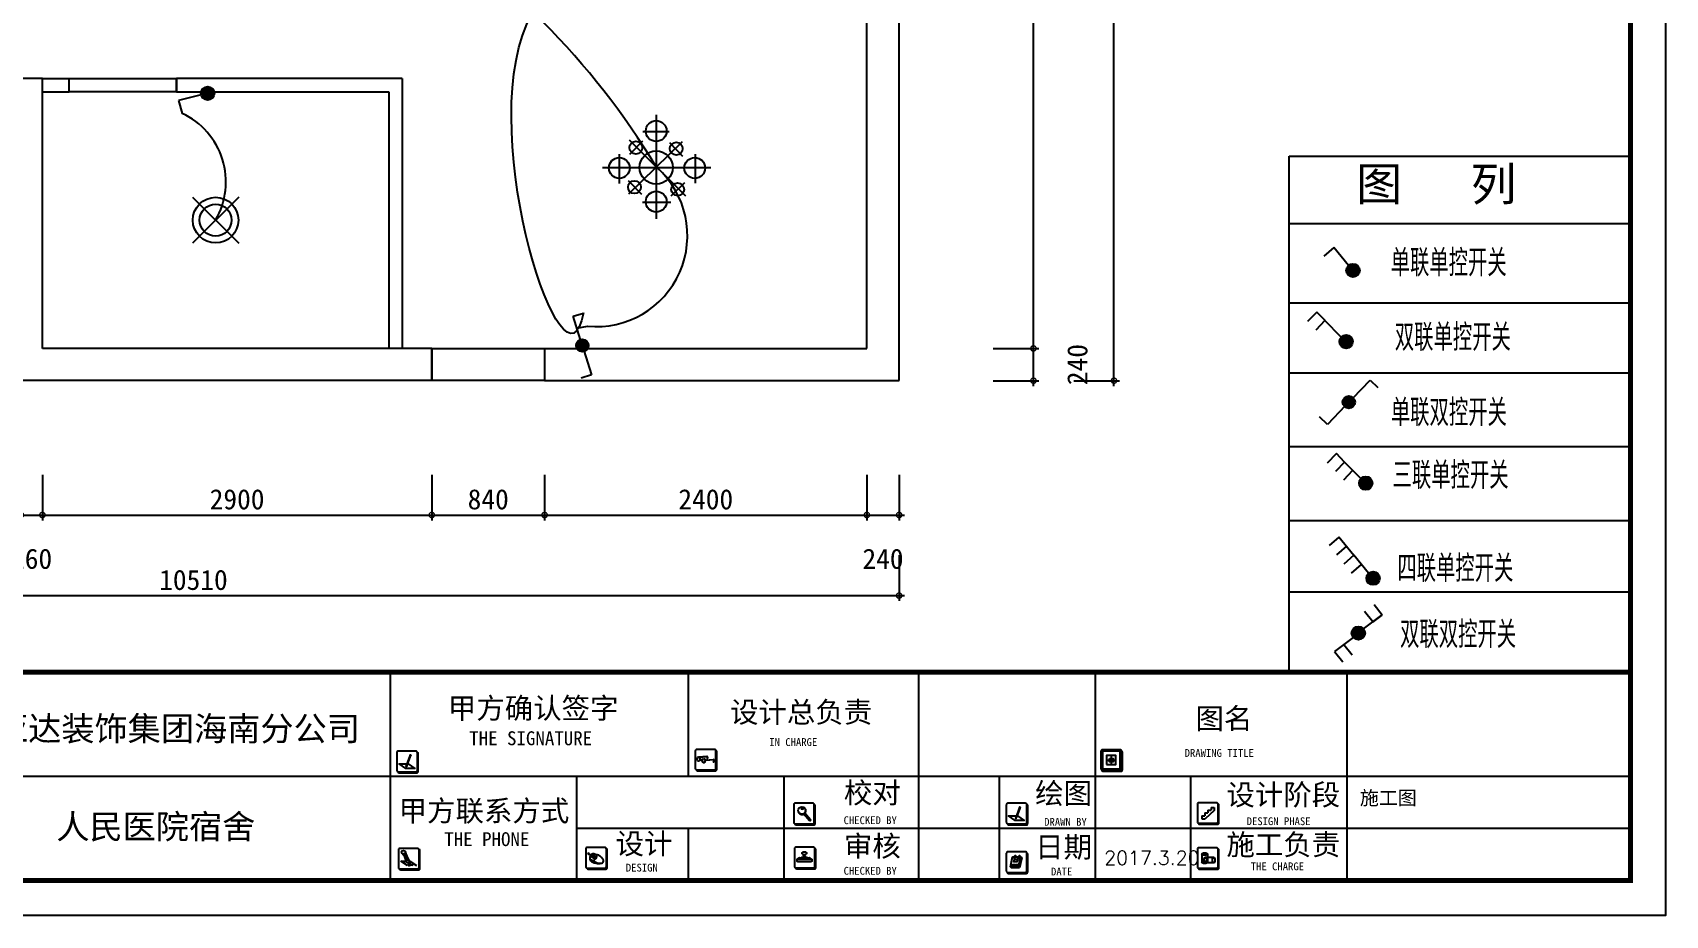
# Model space of a CAD drawing. Header units: millimetres. Extents: x 333665 to 510740, y -473522 to -395501.
# Drawn here: x 454046 to 466204, y -410869 to -404298 of the extents above; entities that cross this region are included whole.
import ezdxf

# ---------------------------------------------------------------- set-up
doc = ezdxf.new("R2010")
doc.units = ezdxf.units.MM
doc.header["$PDMODE"] = 35
doc.header["$PDSIZE"] = 20
for name, color, linetype in [('0-01图框模板说明', 2, 'Continuous'), ('0-02图框细线', 136, 'Continuous'), ('250', 250, 'Continuous'), ('FLOOR', 8, 'Continuous'), ('中', 33, 'Continuous'), ('天花', 2, 'Continuous'), ('家具内线', 8, 'Continuous'), ('家具外线', 50, 'Continuous'), ('细线', 250, 'Continuous')]:
    doc.layers.add(name, color=color, linetype=linetype)
doc.styles.get("Standard").update_dxf_attribs({"font": 'txt', "bigfont": 'gbcbig.shx'})
doc.styles.add('标注文字', font='simhei.ttf')
doc.styles.add('黑体', font='simhei.ttf')
doc.dimstyles.new('最新标注', dxfattribs={"dimtxt": 150, "dimasz": 80, "dimexe": 40, "dimexo": 40, "dimgap": 40, "dimtad": 1, "dimdec": 0, "dimtxsty": '标注文字', "dimblk": 'DOTSMALL', "dimcen": 2.5, "dimdle": 40, "dimclrd": 46, "dimclre": 46, "dimclrt": 40, "dimadec": 0, "dimazin": 0, "dimtfac": 1, "dimtdec": 0, "dimtmove": 2, "dimatfit": 3, "dimldrblk": 'DOT', "dimfxl": 300, "dimfxlon": 1, "dimarcsym": 0})

# ---------------------------------------------------------------- blocks, each defined once
blk = doc.blocks.new('_DotSmall')
at = {"layer": 'FLOOR', "color": 0, "const_width": 0.5}
blk.add_lwpolyline([(-0.0625, 0, 1), (0.0625, 0, 1)], format="xyb", close=True, dxfattribs=at)
blk = doc.blocks.new('*D299')
at = {"layer": 'Defpoints', "color": 0, "lineweight": -3, "ltscale": 400}
for p in [(456961, -397089), (456961, -398089), (449988, -406889)]:
    blk.add_point(p, dxfattribs=at)
at = {"layer": '细线', "color": 46, "lineweight": -2, "ltscale": 400}
for p, q in [((449988, -397389), (449988, -397049)), ((456961, -397389), (456961, -397049)), ((449948, -397089), (457001, -397089))]:
    blk.add_line(p, q, dxfattribs=at)
at = {"layer": '细线', "color": 46, "lineweight": -2, "ltscale": 400, "xscale": 80, "yscale": 80, "zscale": 80, "rotation": 180}
blk.add_blockref('_DotSmall', (449988, -397089), dxfattribs=at)
at = {"layer": '细线', "color": 46, "lineweight": -2, "ltscale": 400, "xscale": 80, "yscale": 80, "zscale": 80}
blk.add_blockref('_DotSmall', (456961, -397089), dxfattribs=at)
at = {"layer": '细线', "color": 40, "lineweight": -3, "ltscale": 400, "insert": (453474, -396974), "char_height": 150, "attachment_point": 5, "style": '标注文字'}
blk.add_mtext('6973', dxfattribs=at)
blk = doc.blocks.new('_Dot')
at = {"color": 0, "linetype": 'ByBlock', "lineweight": -2}
blk.add_line((-0.5, 0), (-1, 0), dxfattribs=at)
at = {"color": 0, "linetype": 'ByBlock', "const_width": 0.5}
blk.add_lwpolyline([(-0.25, 0, 1), (0.25, 0, 1)], format="xyb", close=True, dxfattribs=at)
blk = doc.blocks.new('*D300')
at = {"layer": 'Defpoints', "color": 0, "lineweight": -3, "ltscale": 400}
for p in [(448988, -398089), (456961, -398089), (449988, -406889)]:
    blk.add_point(p, dxfattribs=at)
at = {"layer": '细线', "color": 46, "lineweight": -2, "ltscale": 400}
for p, q in [((448988, -406929), (448988, -398049)), ((449288, -398089), (448948, -398089)), ((449288, -406889), (448948, -406889))]:
    blk.add_line(p, q, dxfattribs=at)
at = {"layer": '细线', "color": 46, "lineweight": -2, "ltscale": 400, "xscale": 80, "yscale": 80, "zscale": 80}
for p, rotation in [((448988, -398089), 90), ((448988, -406889), 270)]:
    blk.add_blockref('_DotSmall', p, dxfattribs=dict(at, rotation=rotation))
at = {"layer": '细线', "color": 40, "lineweight": -3, "ltscale": 400, "insert": (448872, -402489), "char_height": 150, "attachment_point": 5, "rotation": 90, "style": '标注文字'}
blk.add_mtext('8800', dxfattribs=at)
blk = doc.blocks.new('*D306')
at = {"color": 46, "lineweight": -2}
for p, q in [((453958, -407589), (453958, -407929)), ((454118, -407589), (454118, -407929)), ((453918, -407889), (454158, -407889))]:
    blk.add_line(p, q, dxfattribs=at)
at = {"layer": 'Defpoints', "color": 0, "lineweight": -3}
for p in [(453958, -406379), (454118, -406649), (454118, -407889)]:
    blk.add_point(p, dxfattribs=at)
at = {"color": 46, "lineweight": -2, "xscale": 80, "yscale": 80, "zscale": 80, "rotation": 180}
blk.add_blockref('_DotSmall', (453958, -407889), dxfattribs=at)
at = {"color": 46, "lineweight": -2, "xscale": 80, "yscale": 80, "zscale": 80}
blk.add_blockref('_DotSmall', (454118, -407889), dxfattribs=at)
at = {"color": 40, "lineweight": -3, "insert": (454038, -408216), "char_height": 150, "attachment_point": 5, "style": '标注文字'}
blk.add_mtext('160', dxfattribs=at)
blk = doc.blocks.new('*D307')
at = {"color": 46, "lineweight": -2}
for p, q in [((454118, -407589), (454118, -407929)), ((457018, -407589), (457018, -407929)), ((454078, -407889), (457058, -407889))]:
    blk.add_line(p, q, dxfattribs=at)
at = {"layer": 'Defpoints', "color": 0, "lineweight": -3}
for p in [(454118, -406649), (457018, -406649), (457018, -407889)]:
    blk.add_point(p, dxfattribs=at)
at = {"color": 46, "lineweight": -2, "xscale": 80, "yscale": 80, "zscale": 80, "rotation": 180}
blk.add_blockref('_DotSmall', (454118, -407889), dxfattribs=at)
at = {"color": 46, "lineweight": -2, "xscale": 80, "yscale": 80, "zscale": 80}
blk.add_blockref('_DotSmall', (457018, -407889), dxfattribs=at)
at = {"color": 40, "lineweight": -3, "insert": (455568, -407773), "char_height": 150, "attachment_point": 5, "style": '标注文字'}
blk.add_mtext('2900', dxfattribs=at)
blk = doc.blocks.new('*D275')
at = {"color": 46, "lineweight": -2}
for p, q in [((457018, -407589), (457018, -407929)), ((457858, -407589), (457858, -407929)), ((456978, -407889), (457898, -407889))]:
    blk.add_line(p, q, dxfattribs=at)
at = {"layer": 'Defpoints', "color": 0, "lineweight": -3}
for p in [(457018, -406649), (457858, -406649), (457858, -407889)]:
    blk.add_point(p, dxfattribs=at)
at = {"color": 46, "lineweight": -2, "xscale": 80, "yscale": 80, "zscale": 80, "rotation": 180}
blk.add_blockref('_DotSmall', (457018, -407889), dxfattribs=at)
at = {"color": 46, "lineweight": -2, "xscale": 80, "yscale": 80, "zscale": 80}
blk.add_blockref('_DotSmall', (457858, -407889), dxfattribs=at)
at = {"color": 40, "lineweight": -3, "insert": (457438, -407773), "char_height": 150, "attachment_point": 5, "style": '标注文字'}
blk.add_mtext('840', dxfattribs=at)
blk = doc.blocks.new('*D308')
at = {"color": 46, "lineweight": -2}
for p, q in [((457858, -407589), (457858, -407929)), ((460258, -407589), (460258, -407929)), ((457818, -407889), (460298, -407889))]:
    blk.add_line(p, q, dxfattribs=at)
at = {"layer": 'Defpoints', "color": 0, "lineweight": -3}
for p in [(457858, -406649), (460258, -406649), (460258, -407889)]:
    blk.add_point(p, dxfattribs=at)
at = {"color": 46, "lineweight": -2, "xscale": 80, "yscale": 80, "zscale": 80, "rotation": 180}
blk.add_blockref('_DotSmall', (457858, -407889), dxfattribs=at)
at = {"color": 46, "lineweight": -2, "xscale": 80, "yscale": 80, "zscale": 80}
blk.add_blockref('_DotSmall', (460258, -407889), dxfattribs=at)
at = {"color": 40, "lineweight": -3, "insert": (459058, -407773), "char_height": 150, "attachment_point": 5, "style": '标注文字'}
blk.add_mtext('2400', dxfattribs=at)
blk = doc.blocks.new('*D309')
at = {"color": 46, "lineweight": -2}
for p, q in [((460258, -407589), (460258, -407929)), ((460498, -407589), (460498, -407929)), ((460218, -407889), (460538, -407889))]:
    blk.add_line(p, q, dxfattribs=at)
at = {"layer": 'Defpoints', "color": 0, "lineweight": -3}
for p in [(460258, -406649), (460498, -406889), (460498, -407889)]:
    blk.add_point(p, dxfattribs=at)
at = {"color": 46, "lineweight": -2, "xscale": 80, "yscale": 80, "zscale": 80, "rotation": 180}
blk.add_blockref('_DotSmall', (460258, -407889), dxfattribs=at)
at = {"color": 46, "lineweight": -2, "xscale": 80, "yscale": 80, "zscale": 80}
blk.add_blockref('_DotSmall', (460498, -407889), dxfattribs=at)
at = {"color": 40, "lineweight": -3, "insert": (460378, -408216), "char_height": 150, "attachment_point": 5, "style": '标注文字'}
blk.add_mtext('240', dxfattribs=at)
blk = doc.blocks.new('*D310')
at = {"layer": 'Defpoints', "color": 0, "lineweight": -3, "ltscale": 400}
for p in [(449988, -406889), (460498, -406889), (460498, -408489)]:
    blk.add_point(p, dxfattribs=at)
at = {"layer": '细线', "color": 46, "lineweight": -2, "ltscale": 400}
for p, q in [((449988, -408189), (449988, -408529)), ((460498, -408189), (460498, -408529)), ((449948, -408489), (460538, -408489))]:
    blk.add_line(p, q, dxfattribs=at)
at = {"layer": '细线', "color": 46, "lineweight": -2, "ltscale": 400, "xscale": 80, "yscale": 80, "zscale": 80, "rotation": 180}
blk.add_blockref('_DotSmall', (449988, -408489), dxfattribs=at)
at = {"layer": '细线', "color": 46, "lineweight": -2, "ltscale": 400, "xscale": 80, "yscale": 80, "zscale": 80}
blk.add_blockref('_DotSmall', (460498, -408489), dxfattribs=at)
at = {"layer": '细线', "color": 40, "lineweight": -3, "ltscale": 400, "insert": (455243, -408373), "char_height": 150, "attachment_point": 5, "style": '标注文字'}
blk.add_mtext('10510', dxfattribs=at)
blk = doc.blocks.new('*D311')
at = {"color": 46, "lineweight": -2}
for p, q in [((461198, -406649), (461538, -406649)), ((461498, -406929), (461498, -406609)), ((461198, -406889), (461538, -406889))]:
    blk.add_line(p, q, dxfattribs=at)
at = {"layer": 'Defpoints', "color": 0, "lineweight": -3}
for p in [(460258, -406649), (461498, -406649), (460498, -406889)]:
    blk.add_point(p, dxfattribs=at)
at = {"color": 46, "lineweight": -2, "xscale": 80, "yscale": 80, "zscale": 80}
for p, rotation in [((461498, -406649), 90), ((461498, -406889), 270)]:
    blk.add_blockref('_DotSmall', p, dxfattribs=dict(at, rotation=rotation))
at = {"color": 40, "lineweight": -3, "insert": (461826, -406769), "char_height": 150, "attachment_point": 5, "rotation": 90, "style": '标注文字'}
blk.add_mtext('240', dxfattribs=at)
blk = doc.blocks.new('*D312')
at = {"color": 46, "lineweight": -2}
for p, q in [((461498, -406689), (461498, -399629)), ((461198, -399669), (461538, -399669)), ((461198, -406649), (461538, -406649))]:
    blk.add_line(p, q, dxfattribs=at)
at = {"layer": 'Defpoints', "color": 0, "lineweight": -3}
for p in [(460258, -399669), (461498, -399669), (460258, -406649)]:
    blk.add_point(p, dxfattribs=at)
at = {"color": 46, "lineweight": -2, "xscale": 80, "yscale": 80, "zscale": 80}
for p, rotation in [((461498, -399669), 90), ((461498, -406649), 270)]:
    blk.add_blockref('_DotSmall', p, dxfattribs=dict(at, rotation=rotation))
at = {"color": 40, "lineweight": -3, "insert": (461382, -403159), "char_height": 150, "attachment_point": 5, "rotation": 90, "style": '标注文字'}
blk.add_mtext('6980', dxfattribs=at)
blk = doc.blocks.new('*D317')
at = {"layer": 'Defpoints', "color": 0, "lineweight": -3, "ltscale": 400}
for p in [(460498, -398606), (462098, -398606), (460498, -406889)]:
    blk.add_point(p, dxfattribs=at)
at = {"layer": '细线', "color": 46, "lineweight": -2, "ltscale": 400}
for p, q in [((461798, -398606), (462138, -398606)), ((462098, -406929), (462098, -398566)), ((461798, -406889), (462138, -406889))]:
    blk.add_line(p, q, dxfattribs=at)
at = {"layer": '细线', "color": 46, "lineweight": -2, "ltscale": 400, "xscale": 80, "yscale": 80, "zscale": 80}
for p, rotation in [((462098, -398606), 90), ((462098, -406889), 270)]:
    blk.add_blockref('_DotSmall', p, dxfattribs=dict(at, rotation=rotation))
at = {"layer": '细线', "color": 40, "lineweight": -3, "ltscale": 400, "insert": (461983, -402747), "char_height": 150, "attachment_point": 5, "rotation": 90, "style": '标注文字'}
blk.add_mtext('8282', dxfattribs=at)
blk = doc.blocks.new('efd')
at = {"layer": '家具内线'}
for p, q in [((-22696, -712304), (-22696, -712950)), ((-22779, -712408), (-22616, -712408)), ((-22926, -712548), (-22926, -712730)), ((-22534, -712472), (-22868, -712796)), ((-22864, -712460), (-22515, -712806)), ((-22780, -712468), (-22862, -712551)), ((-22613, -712477), (-22533, -712560)), ((-22455, -712548), (-22455, -712728)), ((-23030, -712631), (-22357, -712631)), ((-22871, -712711), (-22788, -712796)), ((-22604, -712807), (-22519, -712724)), ((-22781, -712846), (-22606, -712846))]:
    blk.add_line(p, q, dxfattribs=at)
at = {"layer": '家具外线'}
for centre, radius in [((-22696, -712405), 64.5), ((-22822, -712508), 39.8), ((-22696, -712631), 103), ((-22572, -712514), 39.8), ((-22925, -712634), 64.5), ((-22457, -712634), 64.5), ((-22831, -712753), 39.8), ((-22563, -712767), 39.8), ((-22696, -712843), 64.5)]:
    blk.add_circle(centre, radius, dxfattribs=at)
blk = doc.blocks.new('adsdw33434')
at = {"layer": '天花', "color": 1}
for p, q in [((-382, 382), (382, -382)), ((382, 382), (-382, -382))]:
    blk.add_line(p, q, dxfattribs=at)
for radius in [377, 264]:
    blk.add_circle((0, 0), radius, dxfattribs=at)
blk = doc.blocks.new('A$C6D176DAC')
at = {"layer": '中', "linetype": 'Continuous'}
blk.add_hatch(color=256, dxfattribs=at).paths.add_polyline_path([(267, 50, 1), (167, 50, 1)])
for p, q in [((74, 222), (0, 157)), ((185, 88), (74, 222))]:
    blk.add_line(p, q, dxfattribs=at)
blk.add_circle((217, 50), 50, dxfattribs=at)
blk = doc.blocks.new('A$C673F7280')
at = {"layer": '中', "linetype": 'Continuous'}
blk.add_hatch(color=256, dxfattribs=at).paths.add_polyline_path([(337, 50, 1), (237, 50, 1)])
for p, q in [((68, 270), (0, 200)), ((130, 207), (68, 270)), ((128, 207), (61, 136)), ((251, 84), (128, 207))]:
    blk.add_line(p, q, dxfattribs=at)
blk.add_circle((287, 50), 50, dxfattribs=at)
blk = doc.blocks.new('A$C6AFD6C38')
at = {"layer": '中'}
blk.add_hatch(color=256, dxfattribs=at).paths.add_polyline_path([(170, 165, 1), (263, 165, 1)])
at = {"layer": '中', "linetype": 'Continuous'}
for p, q in [((247, 196), (376, 330)), ((376, 330), (433, 274)), ((189, 137), (58, 0)), ((58, 0), (0, 55))]:
    blk.add_line(p, q, dxfattribs=at)
at = {"layer": '中'}
blk.add_circle((217, 165), 46.6, dxfattribs=at)
blk = doc.blocks.new('A$C3C24567B')
at = {"layer": '中', "linetype": 'Continuous'}
blk.add_hatch(color=256, dxfattribs=at).paths.add_polyline_path([(337, 50, 1), (237, 50, 1)])
for p, q in [((68, 270), (0, 200)), ((130, 207), (68, 270)), ((128, 207), (61, 136)), ((188, 145), (121, 73)), ((251, 84), (128, 207))]:
    blk.add_line(p, q, dxfattribs=at)
blk.add_circle((287, 50), 50, dxfattribs=at)
blk = doc.blocks.new('566565765')
at = {"layer": '中', "linetype": 'Continuous'}
for points in [[(3451069, -1364762, 1), (3450969, -1364762, 1)], [(3450969, -1364762, 1), (3451069, -1364762, 1)]]:
    blk.add_hatch(color=256, dxfattribs=at).paths.add_polyline_path(points)
for p, q in [((3450862, -1364604), (3450794, -1364673)), ((3450983, -1364727), (3450860, -1364604)), ((3450923, -1364667), (3450862, -1364604)), ((3450922, -1364666), (3450854, -1364738)), ((3451056, -1364796), (3451178, -1364919)), ((3451117, -1364858), (3451185, -1364786)), ((3451178, -1364919), (3451246, -1364847))]:
    blk.add_line(p, q, dxfattribs=at)
blk.add_circle((3451019, -1364762), 50, dxfattribs=at)
blk.add_circle((3451019, -1364762), 50, dxfattribs=at)

msp = doc.modelspace()

# ---------------------------------------------------------------- hatches: boundary and pattern name
msp.add_hatch(color=256).paths.add_polyline_path([(464077.3, -408360, 1), (463977.3, -408360, 1)])
at = {"layer": '0-01图框模板说明'}
for points in [[(456910.3, -409790, -0.4142136), (456900.1, -409800.2), (456767.8, -409800.2, -0.071272), (456764.9, -409799.8, 0.3481434), (456774.8, -409807.6), (456907.2, -409807.6, 0.4142136), (456917.4, -409797.4), (456917.4, -409665.1, 0.3331076), (456910, -409655.3, -0.0577433), (456910.3, -409657.6)], [(459132.6, -409776.3, -0.4142136), (459122.5, -409786.5), (458990.1, -409786.5, -0.071272), (458987.3, -409786.1, 0.3481434), (458997.2, -409793.9), (459129.5, -409793.9, 0.4142136), (459139.7, -409783.7), (459139.7, -409651.4, 0.3331076), (459132.4, -409641.6, -0.0577433), (459132.6, -409643.9)], [(462153.7, -409779.6, -0.4142136), (462143.6, -409789.8), (462011.2, -409789.8, -0.071272), (462008.4, -409789.4, 0.3481434), (462018.3, -409797.2), (462150.6, -409797.2, 0.4142136), (462160.8, -409787), (462160.8, -409654.7, 0.3331076), (462153.5, -409644.9, -0.0577433), (462153.7, -409647.2)], [(459865.5, -410177.5, -0.4142136), (459855.4, -410187.7), (459723, -410187.7, -0.071272), (459720.1, -410187.3, 0.3481434), (459730.1, -410195.2), (459862.4, -410195.2, 0.4142136), (459872.6, -410185), (459872.6, -410052.6, 0.3331076), (459865.3, -410042.9, -0.0577433), (459865.5, -410045.2)], [(461448.6, -410177.5, -0.4142136), (461438.4, -410187.7), (461306.1, -410187.7, -0.071272), (461303.2, -410187.3, 0.3481434), (461313.1, -410195.2), (461445.5, -410195.2, 0.4142136), (461455.7, -410185), (461455.7, -410052.6, 0.3331076), (461448.4, -410042.9, -0.0577433), (461448.6, -410045.2)], [(462872.8, -410174.2, -0.4142136), (462862.6, -410184.4), (462730.3, -410184.4, -0.071272), (462727.4, -410184, 0.3481434), (462737.3, -410191.8), (462869.7, -410191.8, 0.4142136), (462879.9, -410181.6), (462879.9, -410049.3, 0.3331076), (462872.6, -410039.5, -0.0577433), (462872.8, -410041.8)], [(456922.9, -410513.8, -0.4142136), (456912.7, -410524), (456780.3, -410524, -0.071272), (456777.5, -410523.6, 0.3481434), (456787.4, -410531.4), (456919.7, -410531.4, 0.4142136), (456929.9, -410521.2), (456929.9, -410388.9, 0.3331076), (456922.6, -410379.1, -0.0577433), (456922.9, -410381.4)], [(458318.1, -410507.4, -0.4142136), (458307.9, -410517.5), (458175.5, -410517.5, -0.071272), (458172.7, -410517.1, 0.3481434), (458182.6, -410525), (458315, -410525, 0.4142136), (458325.1, -410514.8), (458325.1, -410382.4, 0.3331076), (458317.8, -410372.7, -0.0577433), (458318.1, -410375)], [(459870.6, -410505.5, -0.4142136), (459860.4, -410515.7), (459728, -410515.7, -0.071272), (459725.2, -410515.3, 0.3481434), (459735.1, -410523.1), (459867.4, -410523.1, 0.4142136), (459877.6, -410512.9), (459877.6, -410380.6, 0.3331076), (459870.3, -410370.8, -0.0577433), (459870.6, -410373.1)], [(461448.6, -410539.5, -0.4142136), (461438.4, -410549.7), (461306.1, -410549.7, -0.071272), (461303.2, -410549.2, 0.3481434), (461313.1, -410557.1), (461445.5, -410557.1, 0.4142136), (461455.7, -410546.9), (461455.7, -410414.6, 0.3331076), (461448.4, -410404.8, -0.0577433), (461448.6, -410407.1)], [(462872.8, -410509.2, -0.4142136), (462862.6, -410519.3), (462730.3, -410519.3, -0.071272), (462727.4, -410518.9, 0.3481434), (462737.3, -410526.8), (462869.7, -410526.8, 0.4142136), (462879.9, -410516.6), (462879.9, -410384.2, 0.3331076), (462872.6, -410374.5, -0.0577433), (462872.8, -410376.8)]]:
    msp.add_hatch(color=8, dxfattribs=at).paths.add_polyline_path(points)
h = msp.add_hatch(color=8, dxfattribs=at)
h.paths.add_polyline_path([(462077.4, -409701.2), (462064.2, -409701.2), (462064.2, -409713.4), (462077.4, -409713.4)])
h.paths.add_polyline_path([(462077.4, -409713.4), (462090.6, -409713.4), (462090.6, -409701.2), (462077.4, -409701.2)])
h.paths.add_polyline_path([(462077.4, -409713.4), (462077.4, -409725.6), (462090.6, -409725.6), (462090.6, -409713.4)])
h.paths.add_polyline_path([(462077.4, -409713.4), (462064.2, -409713.4), (462064.2, -409725.6), (462077.4, -409725.6)])

# ---------------------------------------------------------------- linework, layer by layer
at = {"color": 0, "lineweight": -3}
for p, q in [((460498, -406888.6), (460498, -399428.6)), ((460258, -406648.6), (460258, -399668.6)), ((454118, -404638.6), (453818, -404638.6)), ((454118, -406648.6), (454118, -404638.6)), ((454318, -404738.6), (454318, -404638.6)), ((457018, -406648.6), (454118, -406648.6)), ((457018, -406648.6), (457018, -406888.6)), ((457858, -406648.6), (458238, -406648.6)), ((457858, -406648.6), (457858, -406888.6)), ((458238, -406648.6), (460258, -406648.6)), ((457018, -406888.6), (451978, -406888.6)), ((457858, -406888.6), (458238, -406888.6)), ((458238, -406888.6), (460498, -406888.6))]:
    msp.add_line(p, q, dxfattribs=at)
at = {"color": 7, "lineweight": -3}
for p, q in [((454118, -404638.6), (454318, -404638.6)), ((454118, -404738.6), (454318, -404738.6)), ((456798, -404638.6), (455118, -404638.6)), ((455118, -404738.6), (455118, -404638.6)), ((455118, -404738.6), (456698, -404738.6)), ((456698, -404738.6), (456698, -406648.6)), ((456798, -404638.6), (456798, -406648.6))]:
    msp.add_line(p, q, dxfattribs=at)
for p, q in [((463401.6, -405218.5), (465945, -405218.5)), ((463401.6, -409058.4), (463401.6, -405218.5)), ((463401.6, -405718.5), (465945, -405718.5)), ((465945, -406312.3), (463401.6, -406312.3)), ((465945, -406832.3), (463401.6, -406832.3)), ((465945, -407382.3), (463401.6, -407382.3)), ((465945, -407932.3), (463401.6, -407932.3)), ((463773.4, -408052.9), (463699.3, -408115.9)), ((463828.8, -408121.3), (463754.8, -408184.3)), ((463884.3, -408189.7), (463773.4, -408052.9)), ((463883.2, -408188.9), (463809.5, -408254.2)), ((463937.5, -408256.5), (463863.8, -408321.8)), ((463994.2, -408322.4), (463883.2, -408188.9)), ((465945, -408462.3), (463401.6, -408462.3))]:
    msp.add_line(p, q)
at = {"color": 1, "lineweight": -3}
msp.add_line((458098.4, -406497.7), (458177.7, -406483.1), dxfattribs=at)
for points in [[(454318, -404638.6), (455118, -404638.6), (455118, -404738.6), (454318, -404738.6)], [(457858, -406888.6), (457018, -406888.6), (457018, -406648.6), (457858, -406648.6)]]:
    msp.add_lwpolyline(points, close=True, dxfattribs=at)
msp.add_circle((464027.3, -408360), 50)
for centre, radius, start, end in [((453751.5, -408284.3), 5770.7, 31.17604, 58.43071), ((454921.1, -405409.8), 563.6, 329.75989, 65.01784), ((458243.7, -405808.7), 677.6, 264.41723, 48.08193)]:
    msp.add_arc(centre, radius, start, end, dxfattribs=at)
at = {"color": 1, "lineweight": -3, "start_tangent": (-0.1836513, -0.9829914), "end_tangent": (0.8926874, -0.4506764)}
msp.add_spline([(458146.9, -406385.1), (457726.1, -404234.6), (459044, -402885.6), (458521.9, -401447.2)], degree=3, dxfattribs=at)
at = {"layer": '0-01图框模板说明', "color": 8}
for p, q in [((459004.3, -409690.3), (459066.2, -409685.4)), ((459013.6, -409690.8), (459066.8, -409686.6)), ((459052.5, -409713.9), (459114.3, -409709)), ((459061.8, -409714.4), (459115, -409710.2)), ((462043.4, -409713.4), (462111.3, -409713.4)), ((462077.4, -409679.4), (462077.4, -409747.4)), ((456828, -409761.4), (456827.4, -409763)), ((456827.4, -409763), (456827.6, -409764.2)), ((456828.5, -409761.6), (456827.6, -409764.2)), ((456828.5, -409763.4), (456827.6, -409764.2)), ((456829.1, -409761.8), (456828.5, -409763.4)), ((462844, -410089.1), (462775.7, -410149.9)), ((462797.9, -410085.4), (462797.9, -410106.9)), ((462797.9, -410085.4), (462821, -410085.4)), ((462821, -410065.4), (462844, -410065.4)), ((462821, -410065.4), (462821, -410085.4)), ((462844, -410065.4), (462844, -410089.1)), ((459787.4, -410113.7), (459831, -410163.8)), ((459795.8, -410106.4), (459839.2, -410156.2)), ((461366.3, -410148.9), (461365.7, -410150.6)), ((461365.7, -410150.6), (461365.9, -410151.7)), ((461366.8, -410149.1), (461365.9, -410151.7)), ((461366.8, -410151), (461365.9, -410151.7)), ((461367.4, -410149.3), (461366.8, -410151)), ((462751.7, -410128.4), (462751.7, -410149.9)), ((462751.7, -410128.4), (462774.8, -410128.4)), ((462751.7, -410149.9), (462775.7, -410149.9)), ((462774.8, -410106.9), (462797.9, -410106.9)), ((462774.8, -410106.9), (462774.8, -410128.4)), ((458191, -410447.9), (458191, -410447.9)), ((458197.9, -410427.6), (458222.8, -410440.4)), ((458229.3, -410428.7), (458204.3, -410419.4)), ((458208, -410429.1), (458208, -410429.1)), ((458208, -410429.1), (458226, -410439.1)), ((458229.8, -410432.1), (458210.7, -410424.3)), ((458261.7, -410421.5), (458229.6, -410412.9)), ((458236.6, -410440.4), (458242.1, -410443.5)), ((459738.6, -410451.5), (459754, -410440.7)), ((459755.5, -410440.3), (459771.2, -410440.3)), ((459788.8, -410431.9), (459788.8, -410428.8)), ((459794.5, -410431.5), (459794.5, -410428.8)), ((459813.9, -410440.3), (459830.5, -410440.3)), ((459846.1, -410451.5), (459832.1, -410440.8)), ((461404.6, -410436.3), (461387.5, -410509.8)), ((461406.9, -410438.3), (461389.7, -410511.8)), ((461409.1, -410440.2), (461392, -410513.7)), ((461411, -410442), (461393.9, -410515.5)), ((461402.2, -410434.3), (461411, -410442)), ((462752.4, -410412.6), (462752.4, -410475.2)), ((462840.3, -410437.6), (462777.7, -410437.6)), ((462793.9, -410412.6), (462793.9, -410475.2)), ((456836.5, -410499), (456786.5, -410466.1)), ((456786.5, -410466.1), (456827.5, -410466.1)), ((456849.4, -410466.1), (456853.6, -410466.1)), ((456853.6, -410466.1), (456903.7, -410499)), ((458202.4, -410454.2), (458233.7, -410471.7)), ((461326.3, -410507.8), (461335.1, -410515.5)), ((461387.5, -410509.8), (461328.7, -410509.8)), ((461389.7, -410511.8), (461331, -410511.8)), ((461392, -410513.7), (461333.2, -410513.7)), ((461393.9, -410515.5), (461335.1, -410515.5)), ((462840.3, -410479.1), (462777.7, -410479.1))]:
    msp.add_line(p, q, dxfattribs=at)
at = {"layer": '0-01图框模板说明', "color": 2, "const_width": 37.5}
msp.add_lwpolyline([(465945, -395760.2), (465945, -410610.7), (444729.9, -410610.7), (444729.9, -395760.2)], close=True, dxfattribs=at)
msp.add_lwpolyline([(465945, -409058.4), (444727, -409058.4)], dxfattribs=at)
at = {"layer": '0-01图框模板说明', "color": 8}
for points in [[(456767.8, -409800.2), (456900.1, -409800.2, 0.4142136), (456910.3, -409790), (456910.3, -409657.6, 0.4142136), (456900.1, -409647.5), (456767.8, -409647.5, 0.4142136), (456757.6, -409657.6), (456757.6, -409790, 0.4142136)], [(456861.7, -409679.6), (456856.1, -409677.6), (456856.4, -409676.8, -0.4519616), (456859.6, -409675.4), (456860.4, -409675.7, -0.4184348), (456861.9, -409678.8)], [(458990.1, -409786.5), (459122.5, -409786.5, 0.4142136), (459132.6, -409776.3), (459132.6, -409643.9, 0.4142136), (459122.5, -409633.7), (458990.1, -409633.7, 0.4142136), (458979.9, -409643.9), (458979.9, -409776.3, 0.4142136)], [(462011.2, -409789.8), (462143.6, -409789.8, 0.4142136), (462153.7, -409779.6), (462153.7, -409647.2, 0.4142136), (462143.6, -409637), (462011.2, -409637, 0.4142136), (462001, -409647.2), (462001, -409779.6, 0.4142136)], [(459723, -410187.7), (459855.4, -410187.7, 0.4142136), (459865.5, -410177.5), (459865.5, -410045.2, 0.4142136), (459855.4, -410035), (459723, -410035, 0.4142136), (459712.8, -410045.2), (459712.8, -410177.5, 0.4142136)], [(461306.1, -410187.7), (461438.4, -410187.7, 0.4142136), (461448.6, -410177.5), (461448.6, -410045.2, 0.4142136), (461438.4, -410035), (461306.1, -410035, 0.4142136), (461295.9, -410045.2), (461295.9, -410177.5, 0.4142136)], [(461400, -410067.1), (461394.4, -410065.1), (461394.7, -410064.3, -0.4519616), (461397.9, -410063), (461398.7, -410063.3, -0.4184348), (461400.3, -410066.4)], [(462730.3, -410184.4), (462862.6, -410184.4, 0.4142136), (462872.8, -410174.2), (462872.8, -410041.8, 0.4142136), (462862.6, -410031.7), (462730.3, -410031.7, 0.4142136), (462720.1, -410041.8), (462720.1, -410174.2, 0.4142136)], [(456780.3, -410524), (456912.7, -410524, 0.4142136), (456922.9, -410513.8), (456922.9, -410381.4, 0.4142136), (456912.7, -410371.3), (456780.3, -410371.3, 0.4142136), (456770.1, -410381.4), (456770.1, -410513.8, 0.4142136)], [(458175.5, -410517.5), (458307.9, -410517.5, 0.4142136), (458318.1, -410507.4), (458318.1, -410375, 0.4142136), (458307.9, -410364.8), (458175.5, -410364.8, 0.4142136), (458165.4, -410375), (458165.4, -410507.4, 0.4142136)], [(459728, -410515.7), (459860.4, -410515.7, 0.4142136), (459870.6, -410505.5), (459870.6, -410373.1, 0.4142136), (459860.4, -410362.9), (459728, -410362.9, 0.4142136), (459717.8, -410373.1), (459717.8, -410505.5, 0.4142136)], [(459740.7, -410450.6), (459844, -410450.6, -0.4142136), (459847, -410453.6), (459847, -410467, -0.4142136), (459844, -410469.9), (459740.7, -410469.9, -0.4142136), (459737.8, -410467), (459737.8, -410453.6, -0.4142136)], [(461306.1, -410549.7), (461438.4, -410549.7, 0.4142136), (461448.6, -410539.5), (461448.6, -410407.1, 0.4142136), (461438.4, -410396.9), (461306.1, -410396.9, 0.4142136), (461295.9, -410407.1), (461295.9, -410539.5, 0.4142136)], [(462730.3, -410519.3), (462862.6, -410519.3, 0.4142136), (462872.8, -410509.2), (462872.8, -410376.8, 0.4142136), (462862.6, -410366.6), (462730.3, -410366.6, 0.4142136), (462720.1, -410376.8), (462720.1, -410509.2, 0.4142136)]]:
    msp.add_lwpolyline(points, format="xyb", close=True, dxfattribs=at)
for points in [[(456764.9, -409799.8, 0.3481435), (456774.8, -409807.6), (456907.2, -409807.6, 0.4142136), (456917.4, -409797.4), (456917.4, -409665.1, 0.3331075), (456910, -409655.3)], [(458987.3, -409786.1, 0.3481435), (458997.2, -409793.9), (459129.5, -409793.9, 0.4142136), (459139.7, -409783.7), (459139.7, -409651.4, 0.3331075), (459132.4, -409641.6)], [(462008.4, -409789.4, 0.3481435), (462018.3, -409797.2), (462150.6, -409797.2, 0.4142136), (462160.8, -409787), (462160.8, -409654.7, 0.3331075), (462153.5, -409644.9)], [(459720.1, -410187.3, 0.3481435), (459730.1, -410195.2), (459862.4, -410195.2, 0.4142136), (459872.6, -410185), (459872.6, -410052.6, 0.3331075), (459865.3, -410042.9)], [(461303.2, -410187.3, 0.3481435), (461313.1, -410195.2), (461445.5, -410195.2, 0.4142136), (461455.7, -410185), (461455.7, -410052.6, 0.3331075), (461448.4, -410042.9)], [(462727.4, -410184, 0.3481435), (462737.3, -410191.8), (462869.7, -410191.8, 0.4142136), (462879.9, -410181.6), (462879.9, -410049.3, 0.3331075), (462872.6, -410039.5)], [(456777.5, -410523.6, 0.3481435), (456787.4, -410531.4), (456919.7, -410531.4, 0.4142136), (456929.9, -410521.2), (456929.9, -410388.9, 0.3331075), (456922.6, -410379.1)], [(458172.7, -410517.1, 0.3481435), (458182.6, -410525), (458315, -410525, 0.4142136), (458325.1, -410514.8), (458325.1, -410382.4, 0.3331075), (458317.8, -410372.7)], [(459725.2, -410515.3, 0.3481435), (459735.1, -410523.1), (459867.4, -410523.1, 0.4142136), (459877.6, -410512.9), (459877.6, -410380.6, 0.3331075), (459870.3, -410370.8)], [(461303.2, -410549.2, 0.3481435), (461313.1, -410557.1), (461445.5, -410557.1, 0.4142136), (461455.7, -410546.9), (461455.7, -410414.6, 0.3331075), (461448.4, -410404.8)], [(462727.4, -410518.9, 0.3481435), (462737.3, -410526.8), (462869.7, -410526.8, 0.4142136), (462879.9, -410516.6), (462879.9, -410384.2, 0.3331075), (462872.6, -410374.5)]]:
    msp.add_lwpolyline(points, format="xyb", dxfattribs=at)
for points in [[(456859.8, -409684.8), (456854.2, -409682.8), (456830.1, -409749), (456835.7, -409751)], [(456861.8, -409679.7), (456855.9, -409677.5), (456854, -409682.7), (456859.9, -409684.9)], [(462011.6, -409779.2), (462143.1, -409779.2), (462143.1, -409647.6), (462011.6, -409647.6)], [(462043.4, -409747.4), (462111.3, -409747.4), (462111.3, -409679.4), (462043.4, -409679.4)], [(462064.2, -409701.2), (462090.6, -409701.2), (462090.6, -409725.6), (462064.2, -409725.6)], [(456829.1, -409761.8), (456828, -409761.4), (456830.1, -409749), (456835.7, -409751)], [(461398.1, -410072.3), (461392.5, -410070.3), (461368.4, -410136.5), (461374, -410138.6)], [(461400.1, -410067.2), (461394.2, -410065.1), (461392.4, -410070.3), (461398.2, -410072.4)], [(461367.4, -410149.3), (461366.3, -410148.9), (461368.4, -410136.5), (461374, -410138.6)], [(459769, -410441.7), (459816, -410441.7), (459816, -410447.4), (459769, -410447.4)], [(461357, -410452.1), (461381.1, -410452.1), (461375.4, -410471.2), (461351.2, -410471.2)], [(461341, -410490.5), (461346.8, -410490.5), (461345.4, -410495.1), (461339.6, -410495.1)], [(461352.4, -410490.5), (461358.2, -410490.5), (461356.8, -410495.1), (461351, -410495.1)], [(461363.4, -410490.5), (461369.2, -410490.5), (461367.9, -410495.1), (461362.1, -410495.1)], [(461374.7, -410490.5), (461380.5, -410490.5), (461379.1, -410495.1), (461373.3, -410495.1)]]:
    msp.add_lwpolyline(points, close=True, dxfattribs=at)
for points in [[(456838.8, -409742.3), (456841.1, -409742.3), (456891.1, -409775.2), (456823.9, -409775.2), (456773.9, -409742.3), (456832.5, -409742.3)], [(461377.2, -410129.8), (461379.4, -410129.8), (461429.4, -410162.8), (461362.3, -410162.8), (461312.2, -410129.8), (461370.9, -410129.8)], [(459799.8, -410437.2), (459809.3, -410437.2), (459816, -410441.7), (459769, -410441.7), (459776.4, -410437.2), (459783.7, -410437.2)], [(461356.4, -410434.3), (461402.2, -410434.3), (461385, -410507.8), (461326.3, -410507.8), (461343.4, -410434.3), (461353.8, -410434.3)]]:
    msp.add_lwpolyline(points, dxfattribs=at)
for centre, radius in [((459774.2, -410089.2), 27.6), ((456806.8, -410399.7), 13.6), ((456815.6, -410426.1), 1.94), ((456819.3, -410433.4), 1.94), ((456820.1, -410423.7), 1.94), ((456822.8, -410441.2), 1.94), ((456823.9, -410431), 1.94), ((456824.7, -410421), 1.94), ((456826.7, -410450.1), 1.94), ((456827.3, -410438.8), 1.94), ((456828.5, -410428.3), 1.94), ((456831.2, -410447.7), 1.94), ((456831.9, -410436), 1.94), ((456835.8, -410445), 1.94), ((461386.3, -410442.5), 2.07), ((456838.4, -410466.1), 11)]:
    msp.add_circle(centre, radius, dxfattribs=at)
for centre, radius, start, end in [((459018.7, -409709.2), 19, 105.75698, 120.90147), ((459019.6, -409728.2), 16.6, 39.93772, 115.08211), ((459025.4, -409699.9), 12.3, 194.48109, 315.05273), ((459013.6, -409691.1), 0.254, 94.53797, 105.75698), ((459066.9, -409732.8), 19, 105.75698, 138.68122), ((459061.8, -409714.7), 0.254, 94.53797, 105.75698), ((459062.5, -409695.5), 10.8, 298.71142, 70.12693), ((459066.9, -409686.9), 0.254, 62.53976, 94.53797), ((459062.3, -409695.7), 10.2, 300.32853, 62.53976), ((459067.6, -409704.8), 0.261, 133.83275, 294.27982), ((459110.7, -409719.1), 10.8, 298.71142, 70.12693), ((459115, -409710.5), 0.254, 62.53976, 94.53797), ((459110.4, -409719.3), 10.2, 300.32853, 62.53976), ((459115.7, -409728.4), 0.261, 133.83275, 294.27982), ((459773, -410088.8), 13.8, 22.4479, 114.91738), ((459769.6, -410082.3), 6.47, 340.03412, 111.51774), ((459774.8, -410091.5), 27.6, 323.79176, 16.59293), ((459774.8, -410091.5), 27.6, 191.50537, 300.50305), ((459833.6, -410158.4), 6.02, 246.29169, 21.68237), ((456719.5, -410486.8), 110, 10.86532, 46.01339), ((457103.2, -410311.4), 295.8, 196.35478, 210.12826), ((458229.2, -410444.8), 35.5, 172.23155, 207.50847), ((458210.3, -410440), 16.3, 158.18292, 240.90017), ((458264, -410467.1), 76.4, 139.32492, 154.28325), ((458222.3, -410438.6), 26.8, 74.0812, 127.26399), ((458209.1, -410426.5), 2.77, 54.17545, 246.924), ((458210.9, -410426.1), 35.7, 277.38404, 14.54168), ((458231, -410426.6), 16.1, 239.14426, 279.65487), ((458227, -410435.1), 4.12, 255.59476, 46.20559), ((458221.9, -410442.9), 16.1, 22.14548, 62.65609), ((458233, -410438.4), 4.07, 279.65487, 22.14548), ((458208.8, -410507), 100.5, 28.78399, 58.3007), ((459755.5, -410443.3), 2.97, 90, 119.87718), ((459791.6, -410356.3), 59.1, 259.24495, 280.75505), ((459767.1, -410431.7), 21.9, 7.60876, 51.99549), ((459779.5, -410427.9), 10.2, 284.90703, 336.82099), ((459791.8, -410422.8), 17.9, 237.03411, 302.96589), ((459816.2, -410431.7), 21.9, 128.00451, 172.39124), ((459796.5, -410431.5), 2.08, 180, 209.57661), ((459804.2, -410427.2), 10.9, 209.57661, 255.90559), ((459830.5, -410443.3), 2.97, 58.64341, 90), ((461354.5, -410442.5), 2.07, 133.54052, 58.50942), ((461368.5, -410439.3), 15.6, 120.08382, 193.46069), ((461354.6, -410441.9), 1.58, 218.39226, 328.45377), ((461368.4, -410439.2), 12.9, 118.98843, 196.0214), ((461355.5, -410443.2), 2.07, 72.60473, 87.69362), ((461362.8, -410433.1), 7.54, 350.54539, 105.73103), ((461362.1, -410433.8), 5.93, 355.44035, 89.68225), ((461400.1, -410439.3), 15.6, 127.16749, 193.46069), ((461386.2, -410441.9), 1.58, 218.39226, 328.45377), ((461387.3, -410443.2), 2.07, 72.60473, 215.77066), ((461399.4, -410439), 12.4, 120.88, 197.64495), ((461393.8, -410431.1), 5.29, 75.64141, 126.12439), ((461393.5, -410432.4), 4.14, 333.23085, 96.56595), ((461393.3, -410432.2), 6.43, 340.70057, 72.93021), ((458265, -410371.6), 112.1, 233.07145, 279.66773), ((458278.5, -410381.7), 100.5, 243.49964, 273.01635), ((458276.6, -410462.7), 20.7, 290.37624, 11.42411)]:
    msp.add_arc(centre, radius, start, end, dxfattribs=at)
for centre, major_axis, ratio in [((459003.4, -409706.1), (0, 15.8), 0.6460175), ((459004.5, -409706.6), (0, 15.8), 0.6460175), ((459042.5, -409717.5), (0, 15.8), 0.6460175), ((459043.3, -409718.1), (0, 15.8), 0.6460175), ((462773.1, -410412.6), (-20.8, 0), 0.454196), ((462777.7, -410458.4), (0, 20.8), 0.454196), ((462840.3, -410458.4), (0, 20.8), 0.454196), ((462773.1, -410475.2), (-20.8, 0), 0.454196)]:
    msp.add_ellipse(centre, major_axis=major_axis, ratio=ratio, dxfattribs=at)
msp.add_ellipse((459791.6, -410407), major_axis=(19.5, 0), ratio=0.4609325, start_param=-0.967391, end_param=4.1089837, dxfattribs=at)
for points in [[(458201, -410422), (458189.8, -410420.4), (458184.3, -410414.5), (458181.6, -410401.8)], [(458202.3, -410419.9), (458189.4, -410419.7), (458185.3, -410410.3), (458182.8, -410400.7)]]:
    msp.add_open_spline(points, degree=3, dxfattribs=at)
msp.add_spline([(456838.4, -410477), (456860.1, -410486.5), (456860.7, -410479.1), (456850.9, -410481.5), (456844.7, -410499), (456871.6, -410494.5), (456876.1, -410499)], degree=3, dxfattribs=at)
at = {"layer": '0-02图框细线'}
for p, q in [((456710.8, -410610.7), (456710.8, -409058.4)), ((458928.8, -409834.5), (458928.8, -409058.4)), ((460645.1, -409834.5), (460645.1, -409058.4)), ((461960, -410610.7), (461960, -409058.4)), ((463834.5, -409834.5), (463834.5, -409058.4)), ((449711, -409834.5), (465945, -409834.5)), ((458097, -410610.7), (458097, -409834.5)), ((459642.5, -410610.7), (459642.5, -409834.5)), ((460645.1, -410610.7), (460645.1, -409834.5)), ((461244.8, -410610.7), (461244.8, -409834.5)), ((462669, -410610.7), (462669, -409834.5)), ((463834.5, -410610.7), (463834.5, -409834.5)), ((465945, -410222.6), (458097, -410222.6)), ((458928.8, -410610.7), (458928.8, -410222.6))]:
    msp.add_line(p, q, dxfattribs=at)
msp.add_lwpolyline([(466203.7, -395501.4), (466203.7, -410869.4), (444471.2, -410869.4), (444471.2, -395501.4)], close=True, dxfattribs=at)

# ---------------------------------------------------------------- block references
for name, p, rotation in [('A$C6D176DAC', (455300.3, -404966.7), 64.35357689853333), ('A$C6AFD6C38', (458179.3, -406896.9), 61.28337107502199), ('566565765', (2288156.3, 2822989.8), 262.133596179771)]:
    msp.add_blockref(name, p, dxfattribs=dict(rotation=rotation))
for name, p in [('A$C6D176DAC', (463660.5, -406118.5)), ('A$C673F7280', (463539.3, -406648.5)), ('A$C6AFD6C38', (463629.3, -407214.2)), ('A$C3C24567B', (463685.7, -407702.1))]:
    msp.add_blockref(name, p)
at = {"layer": '250', "color": 1, "xscale": 1.200000000011642, "yscale": 1.200000000069849, "zscale": 1.2}
msp.add_blockref('efd', (485924.2, 449855.4), dxfattribs=at)
at = {"layer": '天花', "color": 3, "xscale": 0.4500000000116415, "yscale": 0.4500000000698492, "zscale": 0.45}
msp.add_blockref('adsdw33434', (455408, -405693.6), dxfattribs=at)

# ---------------------------------------------------------------- texts
for s, p in [('单联单控开关', (464158.3, -406112, -100.4)), ('双联单控开关', (464189.3, -406666.9, -100.4)), ('单联双控开关', (464159.8, -407226.9, -100.4)), ('三联单控开关', (464172.4, -407694.3, -100.4)), ('四联单控开关', (464208, -408386.9, -100.4)), ('双联双控开关', (464228.5, -408879, -100.4))]:
    msp.add_text(s, height=200).set_placement(p)
at = {"insert": (463902.3, -405299.5), "char_height": 250, "width": 2812.247, "attachment_point": 1}
msp.add_mtext('{\\fFangSong|b0|i0|c134|p49;图   列}', dxfattribs=at)
at = {"layer": '0-02图框细线'}
for s, insert, char_height, attachment_point in [('{\\fSimSun|b0|i0|c134|p2;甲方确认签字}', (457137.6, -409335.6), 155.232, 4), ('{\\fSimSun|b0|i0|c134|p2;设计总负责}', (459238.5, -409365.4), 155.232, 4), ('{\\fSimSun|b0|i0|c134|p2;图名}', (462704.9, -409412.4), 155.232, 4), ('{\\fSimSun|b0|i0|c134|p2;THE SIGNATURE}', (457296.7, -409551.8), 103.488, 4), ('{\\fSimSun|b0|i0|c134|p2;IN CHARGE}', (459531.3, -409580), 58.307, 4), ('{\\fSimSun|b0|i0|c134|p2;DRAWING TITLE}', (462624.1, -409660.8), 58.307, 4), ('{\\fSimSun|b0|i0|c134|p2;校对}', (460086.8, -409965.5), 155.232, 4), ('{\\fSimSun|b0|i0|c134|p2;绘图}', (461511, -409969.9), 155.232, 4), ('{\\fSimSun|b0|i0|c134|p2;设计阶段}', (462935.3, -409980.4), 155.232, 4), ('{\\fSimHei|b0|i0|c134|p2;施工图}', (464140.9, -410000.7), 103.488, 5), ('{\\fSimSun|b0|i0|c134|p2;甲方联系方式}', (456771.3, -410100.5), 155.232, 4), ('{\\fSimSun|b0|i0|c134|p2;CHECKED BY}', (460084.4, -410161.8), 58.307, 4), ('{\\fSimSun|b0|i0|c134|p2;DRAWN BY}', (461578.1, -410173.9), 58.307, 4), ('{\\fSimSun|b0|i0|c134|p2;DESIGN PHASE}', (463085.8, -410169.3), 58.307, 4), ('{\\fSimSun|b0|i0|c134|p2;THE PHONE}', (457111, -410303.2), 103.488, 4), ('{\\fSimSun|b0|i0|c134|p2;设计}', (458386.7, -410344.8), 155.232, 4), ('{\\fSimSun|b0|i0|c134|p2;审核}', (460086.8, -410362.4), 155.232, 4), ('{\\fSimSun|b0|i0|c134|p2;日期}', (461511, -410369.4), 155.232, 4), ('{\\fSimSun|b0|i0|c134|p2;施工负责}', (462935.2, -410351.5), 155.232, 4), ('2017.3.20', (462025.3, -410441.3), 103.49, 4), ('{\\fSimSun|b0|i0|c134|p2;DESIGN}', (458462.8, -410514.6), 58.307, 4), ('{\\fSimSun|b0|i0|c134|p2;CHECKED BY}', (460084.4, -410538.3), 58.307, 4), ('{\\fSimSun|b0|i0|c134|p2;DATE}', (461628.8, -410543.3), 58.307, 4), ('{\\fSimSun|b0|i0|c134|p2;THE CHARGE}', (463116.6, -410505.3), 58.307, 4)]:
    msp.add_mtext(s, dxfattribs=dict(at, insert=insert, char_height=char_height, attachment_point=attachment_point))
at = {"layer": '0-02图框细线', "char_height": 181.104, "attachment_point": 5, "style": '黑体'}
for s, insert in [('亿亚达装饰集团海南分公司', (455000.5, -409490.1)), ('{\\fSimSun|b0|i0|c134|p2;人民医院宿舍}', (454962.8, -410219.6))]:
    msp.add_mtext(s, dxfattribs=dict(at, insert=insert))

# ---------------------------------------------------------------- dimensions: what is measured, and where the dimension line sits
at = {"color": 0, "lineweight": -3}
for base, p1, p2, picture, middle in [((461498, -399668.6), (460258, -406648.6), (460258, -399668.6), '*D312', (461382.2, -403158.6)), ((461498, -406648.6), (460498, -406888.6), (460258, -406648.6), '*D311', (461825.5, -406768.6))]:
    dim = msp.add_linear_dim(base=base, p1=p1, p2=p2, angle=90, dimstyle='最新标注', dxfattribs=at)
    dim.commit()
    dim.dimension.update_dxf_attribs({"geometry": picture, "text_midpoint": middle})
for base, p1, p2, picture, middle in [((454118, -407888.6), (453958, -406378.6), (454118, -406648.6), '*D306', (454038, -408216.2)), ((457018, -407888.6), (454118, -406648.6), (457018, -406648.6), '*D307', (455568, -407772.8)), ((457858, -407888.6), (457018, -406648.6), (457858, -406648.6), '*D275', (457438, -407772.8)), ((460258, -407888.6), (457858, -406648.6), (460258, -406648.6), '*D308', (459058, -407772.8)), ((460498, -407888.6), (460258, -406648.6), (460498, -406888.6), '*D309', (460378, -408216.2))]:
    dim = msp.add_linear_dim(base=base, p1=p1, p2=p2, dimstyle='最新标注', dxfattribs=at)
    dim.commit()
    dim.dimension.update_dxf_attribs({"geometry": picture, "text_midpoint": middle})
at = {"layer": '细线', "color": 2, "lineweight": -3, "ltscale": 400}
for base, p2, picture, middle in [((456960.6, -397088.6), (456960.6, -398088.6), '*D299', (453474.3, -396973.6)), ((460498, -408488.6), (460498, -406888.6), '*D310', (455243, -408372.8))]:
    dim = msp.add_linear_dim(base=base, p1=(449988, -406888.6), p2=p2, dimstyle='最新标注', dxfattribs=at)
    dim.commit()
    dim.dimension.update_dxf_attribs({"geometry": picture, "text_midpoint": middle})
for base, p1, p2, picture, middle in [((448988, -398088.6), (449988, -406888.6), (456960.6, -398088.6), '*D300', (448872.2, -402488.6)), ((462098, -398606.3), (460498, -406888.6), (460498, -398606.3), '*D317', (461983, -402747.5))]:
    dim = msp.add_linear_dim(base=base, p1=p1, p2=p2, angle=90, dimstyle='最新标注', dxfattribs=at)
    dim.commit()
    dim.dimension.update_dxf_attribs({"geometry": picture, "text_midpoint": middle})

doc.saveas('drawing.dxf')
